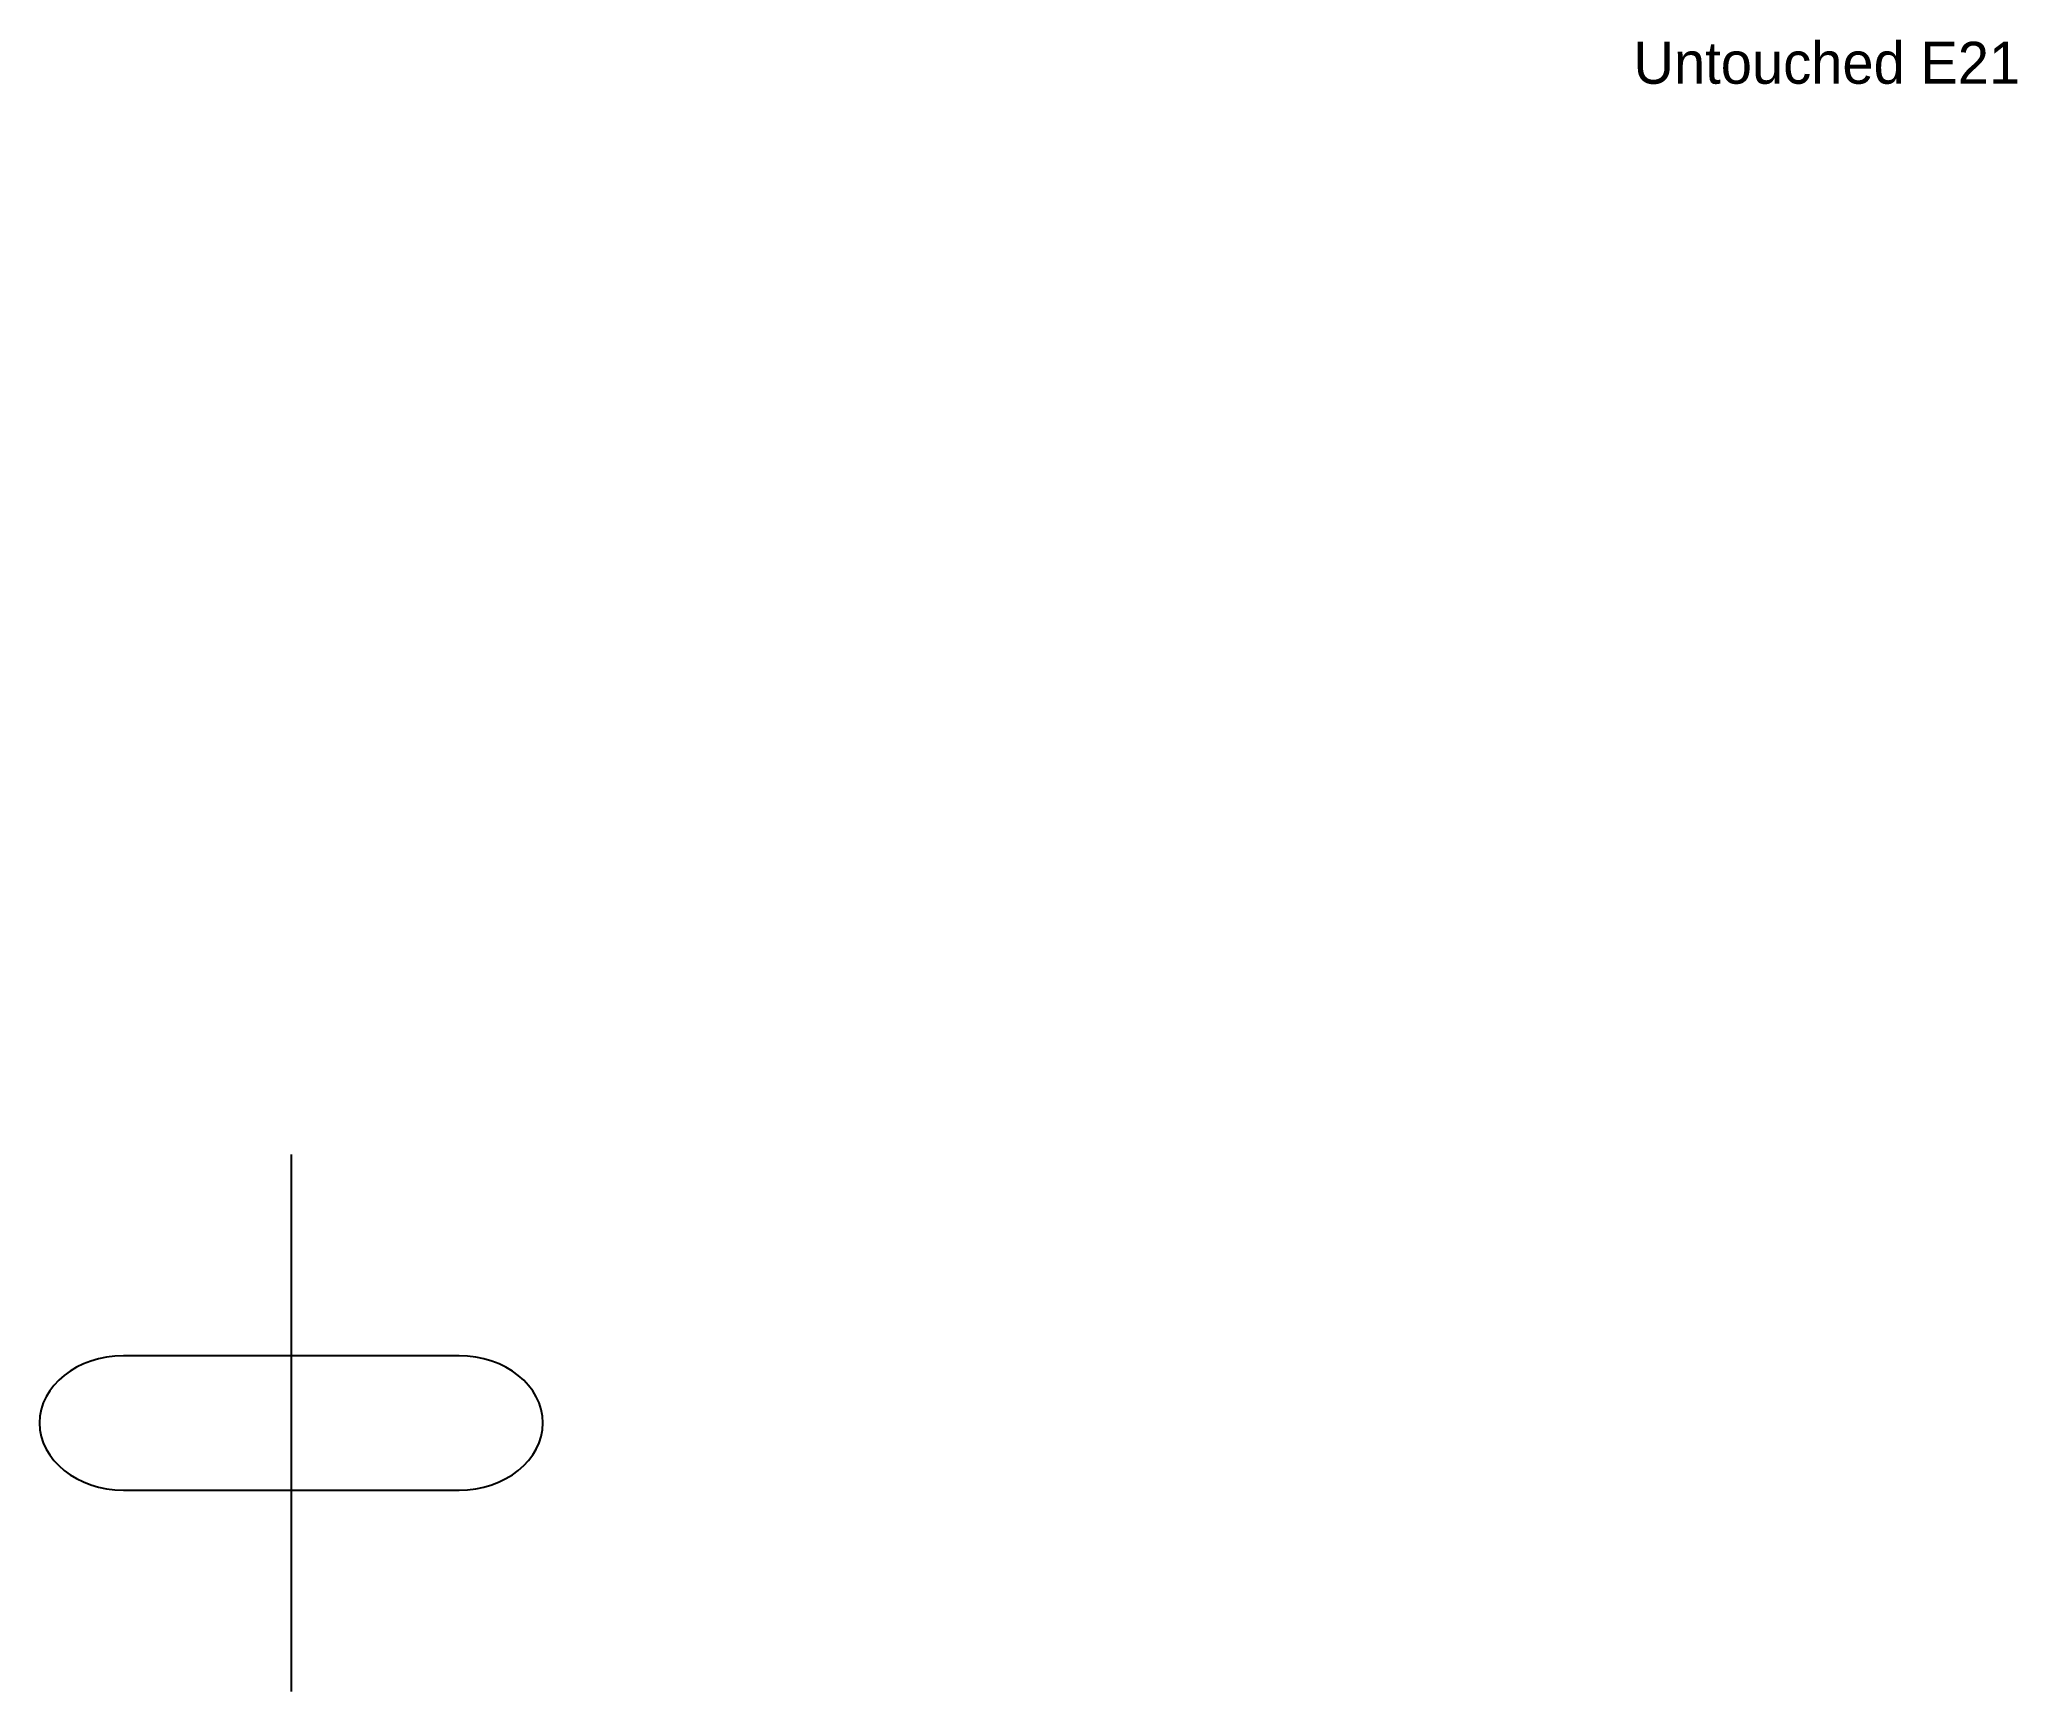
# Model space of a CAD drawing. Extents: x -25 to 93, y -16 to 83.
import ezdxf

# ---------------------------------------------------------------- set-up
doc = ezdxf.new("R2010")
doc.units = 0

msp = doc.modelspace()

# ---------------------------------------------------------------- linework, layer by layer
msp.add_line((-10, 16.2, -3.4), (-10, -15.8, 20.6))
at = {"extrusion": (0, 0.6, 0.8), "elevation": 7}
msp.add_lwpolyline([(0, 0), (20, 0, 1), (20, 10), (0, 10, 1)], format="xyb", close=True, dxfattribs=at)

# ---------------------------------------------------------------- texts
msp.add_text('Untouched E21', height=2.5).set_placement((70, 80))

doc.saveas('drawing.dxf')
